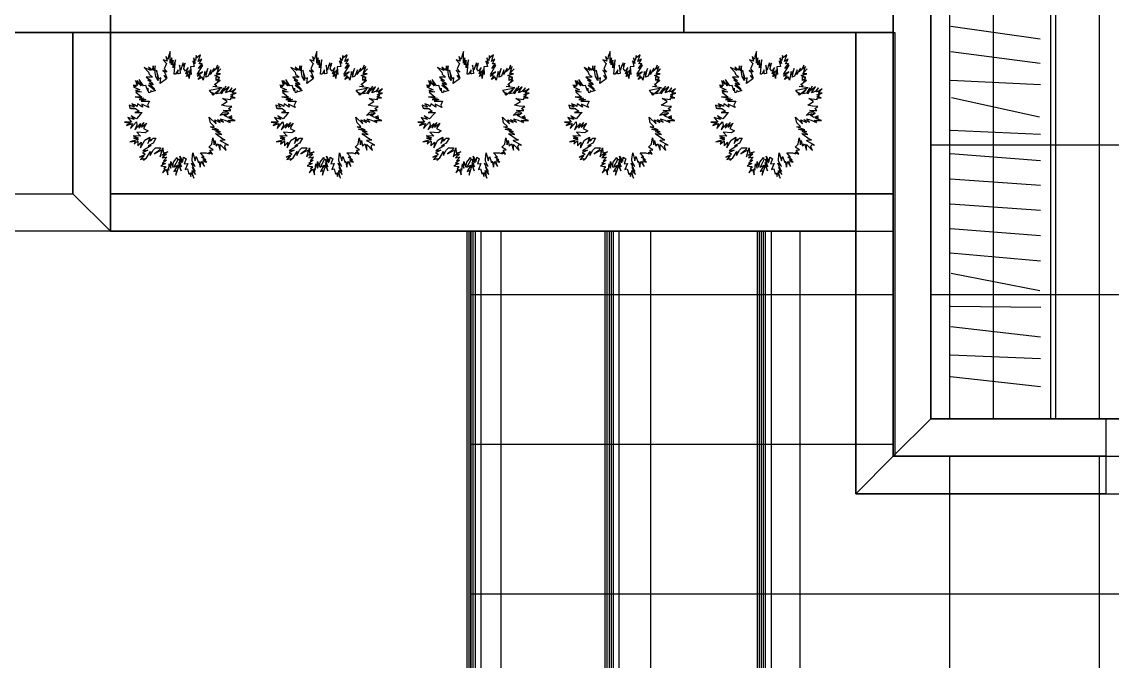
# Model space of a CAD drawing. Header units: metres. Extents: x 2 to 41.8, y 0.2 to 29.5.
# Drawn here: x 7.758 to 11.733, y 9.941 to 12.272 of the extents above; entities that cross this region are included whole.
import ezdxf

# ---------------------------------------------------------------- set-up
doc = ezdxf.new("R2010")
doc.units = ezdxf.units.M

msp = doc.modelspace()

# ---------------------------------------------------------------- linework, layer by layer
for p, q in [((11.0715, 14.188), (11.0715, 10.8244)), ((11.0715, 14.188), (11.0715, 10.8244)), ((11.0715, 14.188), (11.0715, 10.8244)), ((11.1404, 14.188), (11.1404, 10.8244)), ((11.2988, 14.188), (11.2988, 10.8244)), ((11.5079, 14.188), (11.5079, 10.8244)), ((11.526, 14.188), (11.526, 10.8244)), ((11.6858, 14.188), (11.6858, 10.8244)), ((11.1448, 12.2564), (11.4709, 12.2105)), ((7.4442, 12.2335), (10.9413, 12.2335)), ((7.4442, 12.2335), (7.9442, 12.2335)), ((7.9442, 12.2335), (7.9442, 11.6455)), ((8.0806, 12.2335), (10.9351, 12.2335)), ((8.0806, 12.2335), (8.0806, 11.6455)), ((8.0806, 12.2335), (10.1715, 12.2335)), ((8.0806, 12.2335), (8.0806, 11.5091)), ((10.1715, 12.2335), (10.9351, 12.2335)), ((10.7988, 12.2335), (10.7988, 10.5517)), ((10.9351, 12.2335), (10.9351, 11.6455)), ((10.9351, 12.2335), (10.9351, 10.688)), ((10.9351, 12.2335), (10.9351, 10.688)), ((10.9413, 12.2335), (10.9413, 10.688)), ((11.1446, 12.1638), (11.4711, 12.1214)), ((11.1434, 12.0596), (11.4723, 12.0438)), ((11.147, 11.9958), (11.4687, 11.9257)), ((11.1434, 11.8774), (11.4723, 11.8623)), ((11.0715, 11.8231), (13.7988, 11.8231)), ((11.1437, 11.7916), (11.472, 11.7663)), ((11.1437, 11.7), (11.4721, 11.6761)), ((7.3079, 11.6455), (7.9442, 11.6455)), ((8.0806, 11.6455), (10.9351, 11.6455)), ((8.0806, 11.6455), (10.7988, 11.6455)), ((8.0806, 11.6455), (10.7988, 11.6455)), ((11.1436, 11.6085), (11.4721, 11.5857)), ((8.0806, 11.5091), (10.7988, 11.5091)), ((9.3803, 11.5091), (9.3803, 6.3923)), ((9.3877, 11.5091), (9.3877, 6.3923)), ((9.3952, 11.5091), (10.9351, 11.5091)), ((9.3952, 11.5091), (9.3952, 6.3923)), ((9.3952, 11.5091), (9.3952, 6.3923)), ((9.3952, 11.5091), (9.3952, 6.3923)), ((9.4027, 11.5091), (9.4027, 6.3923)), ((9.4101, 11.5091), (9.4101, 6.3923)), ((9.4316, 11.5091), (9.935, 11.5091)), ((9.4316, 11.5091), (9.4316, 6.3923)), ((9.4316, 11.5091), (9.4316, 6.3923)), ((9.4316, 11.5091), (9.4316, 6.3923)), ((9.4316, 11.5091), (9.935, 11.5091)), ((9.504, 11.5091), (9.504, 6.3923)), ((9.8837, 11.5091), (9.8837, 6.3923)), ((9.8911, 11.5091), (9.8911, 6.3923)), ((9.8986, 11.5091), (9.8986, 6.3923)), ((9.8986, 11.5091), (9.8986, 6.3923)), ((9.9061, 11.5091), (9.9061, 6.3923)), ((9.9135, 11.5091), (9.9135, 6.3923)), ((9.935, 11.5091), (9.935, 6.3923)), ((9.935, 11.5091), (9.935, 6.3923)), ((9.935, 11.5091), (9.935, 6.3923)), ((10.0495, 11.5091), (10.0495, 6.3923)), ((10.4384, 11.5091), (10.4384, 6.3923)), ((10.4458, 11.5091), (10.4458, 6.3923)), ((10.4533, 11.5091), (10.4533, 6.3923)), ((10.4533, 11.5091), (10.4533, 6.3923)), ((10.4608, 11.5091), (10.4608, 6.3923)), ((10.4682, 11.5091), (10.4682, 6.3923)), ((10.4897, 11.5091), (10.4897, 6.256)), ((10.4897, 11.5091), (10.9351, 11.5091)), ((10.4897, 11.5091), (10.4897, 6.3923)), ((10.4897, 11.5091), (10.4897, 6.3923)), ((10.4897, 11.5091), (10.7988, 11.5091)), ((10.5949, 11.5091), (10.5949, 6.3923)), ((10.9351, 11.5091), (10.9351, 10.688)), ((10.9351, 11.5091), (10.9351, 10.688)), ((11.1437, 11.5189), (11.472, 11.4935)), ((11.1439, 11.4301), (11.4718, 11.4005)), ((11.1463, 11.3563), (11.4694, 11.2925)), ((9.3952, 11.2777), (10.9351, 11.2777)), ((11.0715, 11.2777), (13.7988, 11.2777)), ((11.1432, 11.2355), (11.4725, 11.2315)), ((11.1443, 11.1612), (11.4714, 11.1239)), ((11.1434, 11.0583), (11.4724, 11.045)), ((11.1442, 10.9788), (11.4715, 10.9427)), ((11.0715, 10.8244), (13.7988, 10.8244)), ((11.0715, 10.8244), (11.8839, 10.8244)), ((9.3952, 10.7322), (10.9351, 10.7322)), ((10.9351, 10.688), (15.9533, 10.688)), ((10.9351, 10.688), (11.8533, 10.688)), ((10.9351, 10.688), (11.7105, 10.688)), ((10.9351, 10.688), (11.7105, 10.688)), ((10.9413, 10.688), (15.9533, 10.688)), ((11.1404, 10.688), (11.1404, 6.3923)), ((11.6858, 10.688), (11.6858, 6.3923)), ((10.7988, 10.5517), (11.8839, 10.5517)), ((9.3952, 10.1868), (15.9533, 10.1868))]:
    msp.add_line(p, q)
for points in [[(10.9351, 10.688), (10.9351, 14.3244), (11.0715, 14.3244), (11.0715, 10.8244), (10.9351, 10.688)], [(7.5806, 12.3698), (8.0806, 12.3698), (8.0806, 12.2335), (7.4442, 12.2335), (7.5806, 12.3698)], [(7.9442, 12.2335), (8.0806, 12.2335), (8.0806, 11.5091), (7.9442, 11.6455), (7.9442, 12.2335)], [(10.7988, 12.2335), (10.9351, 12.2335), (10.9351, 10.688), (10.7988, 10.5517), (10.7988, 12.2335)], [(8.5387, 12.0114), (8.523, 12.0119), (8.5382, 12.0276), (8.5231, 12.0179), (8.5163, 12.0166), (8.5249, 12.0309), (8.5123, 12.018), (8.5026, 12.0139), (8.4998, 12.0133), (8.5133, 12.0348), (8.4945, 12.0201), (8.5015, 12.0371), (8.4854, 12.0095), (8.4934, 12.0314), (8.4808, 12.0124), (8.4664, 12.01), (8.4812, 12.0267), (8.4554, 12.0047), (8.4504, 12.0119), (8.4577, 12.0112), (8.4482, 12.015), (8.4424, 12.0232), (8.4868, 12.0313), (8.4545, 12.0363), (8.4688, 12.0385), (8.4607, 12.0433), (8.4804, 12.0597), (8.4714, 12.0528), (8.4775, 12.0649), (8.4661, 12.0586), (8.4663, 12.0712), (8.4792, 12.0697), (8.461, 12.0759), (8.4821, 12.0826), (8.4668, 12.0823), (8.4835, 12.1011), (8.4695, 12.0862), (8.477, 12.1093), (8.4691, 12.0989), (8.4711, 12.1136), (8.4641, 12.0977), (8.454, 12.0892), (8.459, 12.1027), (8.4448, 12.08), (8.4467, 12.0966), (8.4377, 12.0735), (8.4284, 12.0707), (8.436, 12.1021), (8.4263, 12.0792), (8.4251, 12.0912), (8.4187, 12.0597), (8.4153, 12.0702), (8.4012, 12.062), (8.4107, 12.0758), (8.397, 12.0734), (8.4163, 12.0901), (8.3971, 12.0802), (8.4174, 12.1136), (8.4024, 12.1015), (8.4149, 12.1198), (8.4047, 12.1184), (8.4141, 12.1365), (8.401, 12.1269), (8.409, 12.1515), (8.3953, 12.1403), (8.394, 12.1499), (8.3911, 12.1313), (8.3841, 12.1412), (8.3894, 12.1206), (8.3811, 12.1293), (8.3865, 12.1088), (8.3729, 12.1078), (8.3752, 12.0797), (8.3702, 12.0969), (8.3677, 12.0658), (8.3656, 12.0799), (8.3621, 12.0773), (8.3582, 12.0726), (8.3668, 12.0931), (8.3559, 12.0828), (8.3642, 12.1055), (8.3544, 12.0928), (8.3481, 12.1011), (8.3534, 12.1215), (8.3448, 12.1102), (8.3466, 12.1226), (8.3414, 12.1102), (8.3373, 12.0953), (8.3327, 12.1137), (8.3355, 12.0842), (8.3296, 12.083), (8.3262, 12.0826), (8.3272, 12.0972), (8.318, 12.0817), (8.3127, 12.0811), (8.3177, 12.1332), (8.309, 12.1047), (8.309, 12.1323), (8.3035, 12.1153), (8.3041, 12.1414), (8.299, 12.1219), (8.299, 12.1228), (8.299, 12.1639), (8.2927, 12.1455), (8.2909, 12.1364), (8.2826, 12.1457), (8.2876, 12.1286), (8.2729, 12.134), (8.2851, 12.1203), (8.2768, 12.1002), (8.2867, 12.0891), (8.2724, 12.0952), (8.2776, 12.0893), (8.2864, 12.067), (8.2755, 12.0765), (8.2851, 12.0638), (8.2622, 12.0477), (8.2643, 12.0685), (8.2576, 12.0639), (8.2483, 12.0957), (8.2545, 12.0582), (8.2459, 12.0733), (8.2436, 12.0872), (8.2436, 12.1117), (8.2398, 12.0937), (8.2368, 12.1117), (8.2333, 12.0958), (8.2197, 12.1071), (8.2269, 12.0952), (8.2043, 12.1058), (8.2197, 12.0884), (8.2217, 12.0814), (8.2342, 12.0709), (8.2112, 12.0699), (8.2298, 12.0583), (8.2166, 12.0609), (8.2325, 12.0499), (8.2372, 12.0428), (8.2215, 12.0485), (8.2416, 12.0272), (8.2197, 12.0416), (8.2453, 12.0221), (8.2304, 12.0166), (8.2278, 12.0213), (8.2263, 12.0151), (8.2214, 12.0133), (8.2175, 12.0298), (8.2166, 12.0201), (8.2095, 12.0405), (8.2009, 12.0393), (8.1855, 12.062), (8.1929, 12.0393), (8.1778, 12.0582), (8.1827, 12.0448), (8.1717, 12.0582), (8.1777, 12.0403), (8.1638, 12.0406), (8.1752, 12.0359), (8.1653, 12.0347), (8.188, 12.0236), (8.1723, 12.0216), (8.1945, 12.0165), (8.174, 12.0151), (8.1954, 11.9975), (8.1715, 11.9988), (8.2027, 11.9939), (8.1855, 11.9884), (8.2098, 11.9884), (8.1928, 11.983), (8.2233, 11.983), (8.2162, 11.9677), (8.2205, 11.9595), (8.1957, 11.9724), (8.1983, 11.9612), (8.1797, 11.9736), (8.1783, 11.9628), (8.1686, 11.9693), (8.1584, 11.9736), (8.1687, 11.9612), (8.149, 11.9678), (8.1519, 11.9579), (8.1641, 11.9579), (8.1561, 11.9555), (8.1723, 11.9555), (8.1853, 11.9466), (8.1701, 11.941), (8.1971, 11.941), (8.1907, 11.9357), (8.1757, 11.9182), (8.1562, 11.9288), (8.1675, 11.9157), (8.1447, 11.9227), (8.1575, 11.9062), (8.1326, 11.9062), (8.154, 11.9022), (8.1392, 11.8938), (8.1607, 11.9018), (8.154, 11.8834), (8.1753, 11.9074), (8.1772, 11.8952), (8.1695, 11.8783), (8.1906, 11.902), (8.184, 11.8839), (8.2026, 11.9048), (8.1939, 11.8886), (8.2129, 11.9027), (8.2013, 11.8828), (8.2182, 11.8748), (8.2076, 11.8676), (8.177, 11.8698), (8.1908, 11.8553), (8.1636, 11.8561), (8.1822, 11.8487), (8.1646, 11.8483), (8.1803, 11.846), (8.1805, 11.8419), (8.1771, 11.8413), (8.151, 11.8344), (8.1704, 11.8365), (8.1668, 11.8255), (8.1807, 11.8383), (8.1808, 11.8363), (8.1806, 11.8204), (8.1932, 11.8336), (8.191, 11.8121), (8.2058, 11.8405), (8.2239, 11.8519), (8.2171, 11.8287), (8.2273, 11.8453), (8.2268, 11.837), (8.2363, 11.8474), (8.2465, 11.8484), (8.2362, 11.8301), (8.2188, 11.8197), (8.2298, 11.8209), (8.1986, 11.8019), (8.2168, 11.8037), (8.1977, 11.7943), (8.2062, 11.7904), (8.2056, 11.7875), (8.2052, 11.7876), (8.1869, 11.7788), (8.2036, 11.7831), (8.1899, 11.7706), (8.2032, 11.7744), (8.2019, 11.7675), (8.2124, 11.7761), (8.2267, 11.7992), (8.2261, 11.7845), (8.2362, 11.8044), (8.2448, 11.8129), (8.2629, 11.8129), (8.2592, 11.804), (8.2411, 11.7913), (8.2589, 11.801), (8.267, 11.8039), (8.2626, 11.7797), (8.2718, 11.8133), (8.2727, 11.794), (8.2898, 11.7985), (8.2682, 11.7863), (8.2848, 11.7897), (8.2698, 11.7768), (8.2836, 11.779), (8.2862, 11.779), (8.286, 11.7781), (8.2741, 11.7659), (8.2852, 11.7677), (8.2697, 11.7552), (8.2817, 11.7552), (8.2642, 11.7465), (8.2784, 11.7449), (8.2815, 11.7449), (8.2814, 11.7399), (8.276, 11.739), (8.2789, 11.7367), (8.271, 11.7212), (8.2825, 11.7322), (8.2839, 11.7344), (8.2902, 11.7142), (8.2902, 11.7318), (8.2908, 11.7373), (8.2932, 11.7311), (8.2953, 11.7546), (8.301, 11.7384), (8.301, 11.7627), (8.3078, 11.7427), (8.3111, 11.7607), (8.3242, 11.7779), (8.326, 11.7686), (8.3117, 11.7424), (8.3262, 11.7493), (8.3123, 11.7259), (8.3208, 11.73), (8.3196, 11.7136), (8.3289, 11.7421), (8.3293, 11.7503), (8.3386, 11.7289), (8.3306, 11.7594), (8.3395, 11.744), (8.331, 11.7713), (8.3421, 11.7575), (8.334, 11.7827), (8.3453, 11.7632), (8.3473, 11.7781), (8.3567, 11.7728), (8.3502, 11.7548), (8.3627, 11.7556), (8.3534, 11.7332), (8.3617, 11.7364), (8.3672, 11.7165), (8.3707, 11.7218), (8.3739, 11.708), (8.3748, 11.7222), (8.3849, 11.7018), (8.3802, 11.7214), (8.3788, 11.7303), (8.3915, 11.716), (8.3802, 11.7414), (8.3898, 11.7267), (8.3762, 11.7562), (8.3898, 11.7444), (8.3791, 11.7638), (8.3789, 11.7711), (8.3817, 11.7943), (8.3897, 11.7652), (8.3936, 11.7816), (8.4019, 11.7595), (8.4034, 11.7637), (8.408, 11.7427), (8.4118, 11.7629), (8.4232, 11.7447), (8.4178, 11.759), (8.4196, 11.7628), (8.4322, 11.7602), (8.4182, 11.7684), (8.4284, 11.7687), (8.4131, 11.7782), (8.4229, 11.7783), (8.4088, 11.7942), (8.43, 11.795), (8.4416, 11.7909), (8.4408, 11.7971), (8.4529, 11.7897), (8.4437, 11.8039), (8.455, 11.805), (8.4393, 11.8153), (8.4501, 11.8259), (8.4539, 11.849), (8.4586, 11.8235), (8.4618, 11.8394), (8.466, 11.8183), (8.4738, 11.8272), (8.4815, 11.8045), (8.4815, 11.8252), (8.5023, 11.8031), (8.4974, 11.8169), (8.5007, 11.8254), (8.5108, 11.8226), (8.4833, 11.8374), (8.4816, 11.8403), (8.4994, 11.8417), (8.4912, 11.8448), (8.4672, 11.8608), (8.4642, 11.8647), (8.4644, 11.8646), (8.4865, 11.8614), (8.4654, 11.8722), (8.4821, 11.8715), (8.4513, 11.8811), (8.4748, 11.8789), (8.4458, 11.8894), (8.4592, 11.8903), (8.4457, 11.9044), (8.4413, 11.924), (8.4669, 11.9002), (8.4609, 11.9148), (8.4805, 11.9045), (8.4708, 11.9154), (8.4926, 11.9058), (8.4814, 11.9184), (8.4984, 11.9139), (8.5176, 11.9052), (8.5089, 11.9129), (8.5356, 11.9129), (8.5179, 11.9179), (8.5124, 11.9223), (8.5249, 11.9225), (8.516, 11.9245), (8.5229, 11.9292), (8.5095, 11.9237), (8.4978, 11.9289), (8.5122, 11.9402), (8.4952, 11.9299), (8.5007, 11.9361), (8.48, 11.9307), (8.4924, 11.9424), (8.5076, 11.9442), (8.493, 11.9493), (8.5192, 11.9493), (8.5108, 11.9557), (8.5229, 11.9628), (8.5027, 11.9651), (8.4858, 11.968), (8.507, 11.9814), (8.4895, 11.9922), (8.5197, 11.9885), (8.5195, 11.9951), (8.535, 11.9951), (8.5194, 11.9997), (8.5283, 12.0033), (8.5193, 12.0064), (8.5387, 12.0114)], [(9.0731, 12.0114), (9.0575, 12.0119), (9.0727, 12.0276), (9.0575, 12.0179), (9.0507, 12.0166), (9.0594, 12.0309), (9.0467, 12.018), (9.037, 12.0139), (9.0342, 12.0133), (9.0477, 12.0348), (9.029, 12.0201), (9.0359, 12.0371), (9.0198, 12.0095), (9.0279, 12.0314), (9.0152, 12.0124), (9.0008, 12.01), (9.0156, 12.0267), (8.9898, 12.0047), (8.9848, 12.0119), (8.9922, 12.0112), (8.9826, 12.015), (8.9769, 12.0232), (9.0213, 12.0313), (8.9889, 12.0363), (9.0032, 12.0385), (8.9951, 12.0433), (9.0148, 12.0597), (9.0058, 12.0528), (9.0119, 12.0649), (9.0005, 12.0586), (9.0007, 12.0712), (9.0136, 12.0697), (8.9954, 12.0759), (9.0165, 12.0826), (9.0013, 12.0823), (9.0179, 12.1011), (9.0039, 12.0862), (9.0115, 12.1093), (9.0035, 12.0989), (9.0055, 12.1136), (8.9985, 12.0977), (8.9884, 12.0892), (8.9934, 12.1027), (8.9792, 12.08), (8.9811, 12.0966), (8.9722, 12.0735), (8.9628, 12.0707), (8.9705, 12.1021), (8.9607, 12.0792), (8.9595, 12.0912), (8.9531, 12.0597), (8.9497, 12.0702), (8.9356, 12.062), (8.9451, 12.0758), (8.9314, 12.0734), (8.9507, 12.0901), (8.9316, 12.0802), (8.9519, 12.1136), (8.9368, 12.1015), (8.9493, 12.1198), (8.9391, 12.1184), (8.9485, 12.1365), (8.9355, 12.1269), (8.9435, 12.1515), (8.9297, 12.1403), (8.9284, 12.1499), (8.9255, 12.1313), (8.9185, 12.1412), (8.9238, 12.1206), (8.9155, 12.1293), (8.9209, 12.1088), (8.9073, 12.1078), (8.9096, 12.0797), (8.9046, 12.0969), (8.9021, 12.0658), (8.9001, 12.0799), (8.8965, 12.0773), (8.8926, 12.0726), (8.9012, 12.0931), (8.8903, 12.0828), (8.8986, 12.1055), (8.8888, 12.0928), (8.8825, 12.1011), (8.8878, 12.1215), (8.8792, 12.1102), (8.881, 12.1226), (8.8758, 12.1102), (8.8717, 12.0953), (8.8671, 12.1137), (8.8699, 12.0842), (8.8641, 12.083), (8.8607, 12.0826), (8.8616, 12.0972), (8.8524, 12.0817), (8.8472, 12.0811), (8.8521, 12.1332), (8.8434, 12.1047), (8.8434, 12.1323), (8.8379, 12.1153), (8.8385, 12.1414), (8.8335, 12.1219), (8.8335, 12.1228), (8.8335, 12.1639), (8.8271, 12.1455), (8.8253, 12.1364), (8.817, 12.1457), (8.822, 12.1286), (8.8073, 12.134), (8.8195, 12.1203), (8.8112, 12.1002), (8.8211, 12.0891), (8.8068, 12.0952), (8.8121, 12.0893), (8.8208, 12.067), (8.8099, 12.0765), (8.8195, 12.0638), (8.7966, 12.0477), (8.7988, 12.0685), (8.792, 12.0639), (8.7827, 12.0957), (8.7889, 12.0582), (8.7803, 12.0733), (8.778, 12.0872), (8.778, 12.1117), (8.7742, 12.0937), (8.7712, 12.1117), (8.7677, 12.0958), (8.7542, 12.1071), (8.7614, 12.0952), (8.7387, 12.1058), (8.7541, 12.0884), (8.7561, 12.0814), (8.7686, 12.0709), (8.7456, 12.0699), (8.7643, 12.0583), (8.751, 12.0609), (8.7669, 12.0499), (8.7717, 12.0428), (8.7559, 12.0485), (8.776, 12.0272), (8.7542, 12.0416), (8.7797, 12.0221), (8.7648, 12.0166), (8.7622, 12.0213), (8.7607, 12.0151), (8.7558, 12.0133), (8.752, 12.0298), (8.751, 12.0201), (8.7439, 12.0405), (8.7353, 12.0393), (8.7199, 12.062), (8.7273, 12.0393), (8.7122, 12.0582), (8.7171, 12.0448), (8.7061, 12.0582), (8.7121, 12.0403), (8.6982, 12.0406), (8.7096, 12.0359), (8.6997, 12.0347), (8.7225, 12.0236), (8.7067, 12.0216), (8.7289, 12.0165), (8.7084, 12.0151), (8.7298, 11.9975), (8.7059, 11.9988), (8.7371, 11.9939), (8.7199, 11.9884), (8.7442, 11.9884), (8.7272, 11.983), (8.7577, 11.983), (8.7506, 11.9677), (8.7549, 11.9595), (8.7301, 11.9724), (8.7327, 11.9612), (8.7141, 11.9736), (8.7127, 11.9628), (8.7031, 11.9693), (8.6928, 11.9736), (8.7031, 11.9612), (8.6834, 11.9678), (8.6864, 11.9579), (8.6986, 11.9579), (8.6905, 11.9555), (8.7067, 11.9555), (8.7197, 11.9466), (8.7046, 11.941), (8.7316, 11.941), (8.7251, 11.9357), (8.7102, 11.9182), (8.6906, 11.9288), (8.7019, 11.9157), (8.6791, 11.9227), (8.6919, 11.9062), (8.667, 11.9062), (8.6884, 11.9022), (8.6737, 11.8938), (8.6951, 11.9018), (8.6884, 11.8834), (8.7097, 11.9074), (8.7116, 11.8952), (8.7039, 11.8783), (8.725, 11.902), (8.7184, 11.8839), (8.737, 11.9048), (8.7283, 11.8886), (8.7473, 11.9027), (8.7357, 11.8828), (8.7527, 11.8748), (8.742, 11.8676), (8.7114, 11.8698), (8.7253, 11.8553), (8.698, 11.8561), (8.7166, 11.8487), (8.6991, 11.8483), (8.7147, 11.846), (8.7149, 11.8419), (8.7115, 11.8413), (8.6854, 11.8344), (8.7049, 11.8365), (8.7012, 11.8255), (8.7151, 11.8383), (8.7152, 11.8363), (8.7151, 11.8204), (8.7276, 11.8336), (8.7254, 11.8121), (8.7402, 11.8405), (8.7583, 11.8519), (8.7516, 11.8287), (8.7617, 11.8453), (8.7612, 11.837), (8.7707, 11.8474), (8.7809, 11.8484), (8.7706, 11.8301), (8.7532, 11.8197), (8.7642, 11.8209), (8.733, 11.8019), (8.7512, 11.8037), (8.7321, 11.7943), (8.7406, 11.7904), (8.74, 11.7875), (8.7396, 11.7876), (8.7213, 11.7788), (8.738, 11.7831), (8.7243, 11.7706), (8.7376, 11.7744), (8.7363, 11.7675), (8.7468, 11.7761), (8.7611, 11.7992), (8.7605, 11.7845), (8.7706, 11.8044), (8.7792, 11.8129), (8.7973, 11.8129), (8.7936, 11.804), (8.7755, 11.7913), (8.7933, 11.801), (8.8014, 11.8039), (8.797, 11.7797), (8.8063, 11.8133), (8.8071, 11.794), (8.8242, 11.7985), (8.8026, 11.7863), (8.8192, 11.7897), (8.8042, 11.7768), (8.818, 11.779), (8.8206, 11.779), (8.8204, 11.7781), (8.8085, 11.7659), (8.8196, 11.7677), (8.8041, 11.7552), (8.8161, 11.7552), (8.7986, 11.7465), (8.8128, 11.7449), (8.8159, 11.7449), (8.8158, 11.7399), (8.8105, 11.739), (8.8133, 11.7367), (8.8054, 11.7212), (8.8169, 11.7322), (8.8183, 11.7344), (8.8246, 11.7142), (8.8246, 11.7318), (8.8253, 11.7373), (8.8276, 11.7311), (8.8297, 11.7546), (8.8354, 11.7384), (8.8354, 11.7627), (8.8422, 11.7427), (8.8455, 11.7607), (8.8587, 11.7779), (8.8604, 11.7686), (8.8461, 11.7424), (8.8606, 11.7493), (8.8467, 11.7259), (8.8552, 11.73), (8.854, 11.7136), (8.8633, 11.7421), (8.8637, 11.7503), (8.873, 11.7289), (8.865, 11.7594), (8.8739, 11.744), (8.8654, 11.7713), (8.8765, 11.7575), (8.8684, 11.7827), (8.8797, 11.7632), (8.8817, 11.7781), (8.8911, 11.7728), (8.8846, 11.7548), (8.8971, 11.7556), (8.8878, 11.7332), (8.8961, 11.7364), (8.9016, 11.7165), (8.9051, 11.7218), (8.9083, 11.708), (8.9092, 11.7222), (8.9193, 11.7018), (8.9146, 11.7214), (8.9132, 11.7303), (8.9259, 11.716), (8.9146, 11.7414), (8.9242, 11.7267), (8.9106, 11.7562), (8.9242, 11.7444), (8.9135, 11.7638), (8.9133, 11.7711), (8.9161, 11.7943), (8.9241, 11.7652), (8.928, 11.7816), (8.9363, 11.7595), (8.9379, 11.7637), (8.9424, 11.7427), (8.9462, 11.7629), (8.9576, 11.7447), (8.9522, 11.759), (8.954, 11.7628), (8.9666, 11.7602), (8.9526, 11.7684), (8.9628, 11.7687), (8.9475, 11.7782), (8.9573, 11.7783), (8.9432, 11.7942), (8.9644, 11.795), (8.976, 11.7909), (8.9752, 11.7971), (8.9873, 11.7897), (8.9781, 11.8039), (8.9894, 11.805), (8.9737, 11.8153), (8.9845, 11.8259), (8.9883, 11.849), (8.993, 11.8235), (8.9962, 11.8394), (9.0004, 11.8183), (9.0082, 11.8272), (9.0159, 11.8045), (9.0159, 11.8252), (9.0367, 11.8031), (9.0318, 11.8169), (9.0351, 11.8254), (9.0452, 11.8226), (9.0177, 11.8374), (9.016, 11.8403), (9.0338, 11.8417), (9.0257, 11.8448), (9.0016, 11.8608), (8.9986, 11.8647), (8.9988, 11.8646), (9.0209, 11.8614), (8.9999, 11.8722), (9.0165, 11.8715), (8.9857, 11.8811), (9.0093, 11.8789), (8.9802, 11.8894), (8.9936, 11.8903), (8.9801, 11.9044), (8.9757, 11.924), (9.0013, 11.9002), (8.9953, 11.9148), (9.0149, 11.9045), (9.0053, 11.9154), (9.027, 11.9058), (9.0158, 11.9184), (9.0329, 11.9139), (9.052, 11.9052), (9.0433, 11.9129), (9.0701, 11.9129), (9.0524, 11.9179), (9.0468, 11.9223), (9.0593, 11.9225), (9.0504, 11.9245), (9.0574, 11.9292), (9.0439, 11.9237), (9.0322, 11.9289), (9.0466, 11.9402), (9.0296, 11.9299), (9.0351, 11.9361), (9.0145, 11.9307), (9.0268, 11.9424), (9.042, 11.9442), (9.0274, 11.9493), (9.0536, 11.9493), (9.0452, 11.9557), (9.0573, 11.9628), (9.0371, 11.9651), (9.0202, 11.968), (9.0414, 11.9814), (9.0239, 11.9922), (9.0541, 11.9885), (9.0539, 11.9951), (9.0694, 11.9951), (9.0538, 11.9997), (9.0627, 12.0033), (9.0537, 12.0064), (9.0731, 12.0114)], [(9.6075, 12.0114), (9.5919, 12.0119), (9.6071, 12.0276), (9.5919, 12.0179), (9.5852, 12.0166), (9.5938, 12.0309), (9.5811, 12.018), (9.5714, 12.0139), (9.5686, 12.0133), (9.5821, 12.0348), (9.5634, 12.0201), (9.5703, 12.0371), (9.5542, 12.0095), (9.5623, 12.0314), (9.5496, 12.0124), (9.5352, 12.01), (9.55, 12.0267), (9.5242, 12.0047), (9.5192, 12.0119), (9.5266, 12.0112), (9.517, 12.015), (9.5113, 12.0232), (9.5557, 12.0313), (9.5233, 12.0363), (9.5376, 12.0385), (9.5295, 12.0433), (9.5493, 12.0597), (9.5402, 12.0528), (9.5463, 12.0649), (9.5349, 12.0586), (9.5351, 12.0712), (9.548, 12.0697), (9.5298, 12.0759), (9.5509, 12.0826), (9.5357, 12.0823), (9.5523, 12.1011), (9.5383, 12.0862), (9.5459, 12.1093), (9.5379, 12.0989), (9.5399, 12.1136), (9.5329, 12.0977), (9.5228, 12.0892), (9.5279, 12.1027), (9.5137, 12.08), (9.5155, 12.0966), (9.5066, 12.0735), (9.4973, 12.0707), (9.5049, 12.1021), (9.4951, 12.0792), (9.4939, 12.0912), (9.4875, 12.0597), (9.4841, 12.0702), (9.47, 12.062), (9.4795, 12.0758), (9.4658, 12.0734), (9.4851, 12.0901), (9.466, 12.0802), (9.4863, 12.1136), (9.4712, 12.1015), (9.4837, 12.1198), (9.4735, 12.1184), (9.4829, 12.1365), (9.4699, 12.1269), (9.4779, 12.1515), (9.4642, 12.1403), (9.4628, 12.1499), (9.4599, 12.1313), (9.4529, 12.1412), (9.4582, 12.1206), (9.4499, 12.1293), (9.4553, 12.1088), (9.4417, 12.1078), (9.444, 12.0797), (9.439, 12.0969), (9.4365, 12.0658), (9.4345, 12.0799), (9.4309, 12.0773), (9.427, 12.0726), (9.4356, 12.0931), (9.4247, 12.0828), (9.433, 12.1055), (9.4232, 12.0928), (9.417, 12.1011), (9.4222, 12.1215), (9.4136, 12.1102), (9.4154, 12.1226), (9.4102, 12.1102), (9.4061, 12.0953), (9.4015, 12.1137), (9.4043, 12.0842), (9.3985, 12.083), (9.3951, 12.0826), (9.396, 12.0972), (9.3868, 12.0817), (9.3816, 12.0811), (9.3865, 12.1332), (9.3779, 12.1047), (9.3779, 12.1323), (9.3723, 12.1153), (9.3729, 12.1414), (9.3679, 12.1219), (9.3679, 12.1228), (9.3679, 12.1639), (9.3615, 12.1455), (9.3597, 12.1364), (9.3514, 12.1457), (9.3564, 12.1286), (9.3418, 12.134), (9.3539, 12.1203), (9.3456, 12.1002), (9.3555, 12.0891), (9.3412, 12.0952), (9.3465, 12.0893), (9.3552, 12.067), (9.3443, 12.0765), (9.3539, 12.0638), (9.331, 12.0477), (9.3332, 12.0685), (9.3264, 12.0639), (9.3171, 12.0957), (9.3233, 12.0582), (9.3147, 12.0733), (9.3125, 12.0872), (9.3125, 12.1117), (9.3087, 12.0937), (9.3056, 12.1117), (9.3021, 12.0958), (9.2886, 12.1071), (9.2958, 12.0952), (9.2731, 12.1058), (9.2885, 12.0884), (9.2905, 12.0814), (9.303, 12.0709), (9.28, 12.0699), (9.2987, 12.0583), (9.2855, 12.0609), (9.3013, 12.0499), (9.3061, 12.0428), (9.2903, 12.0485), (9.3104, 12.0272), (9.2886, 12.0416), (9.3141, 12.0221), (9.2993, 12.0166), (9.2966, 12.0213), (9.2951, 12.0151), (9.2903, 12.0133), (9.2864, 12.0298), (9.2855, 12.0201), (9.2783, 12.0405), (9.2698, 12.0393), (9.2543, 12.062), (9.2617, 12.0393), (9.2466, 12.0582), (9.2515, 12.0448), (9.2405, 12.0582), (9.2465, 12.0403), (9.2326, 12.0406), (9.244, 12.0359), (9.2341, 12.0347), (9.2569, 12.0236), (9.2412, 12.0216), (9.2633, 12.0165), (9.2428, 12.0151), (9.2642, 11.9975), (9.2403, 11.9988), (9.2715, 11.9939), (9.2543, 11.9884), (9.2787, 11.9884), (9.2616, 11.983), (9.2921, 11.983), (9.285, 11.9677), (9.2893, 11.9595), (9.2645, 11.9724), (9.2671, 11.9612), (9.2485, 11.9736), (9.2471, 11.9628), (9.2375, 11.9693), (9.2272, 11.9736), (9.2375, 11.9612), (9.2178, 11.9678), (9.2208, 11.9579), (9.233, 11.9579), (9.2249, 11.9555), (9.2411, 11.9555), (9.2541, 11.9466), (9.239, 11.941), (9.266, 11.941), (9.2595, 11.9357), (9.2446, 11.9182), (9.225, 11.9288), (9.2363, 11.9157), (9.2136, 11.9227), (9.2263, 11.9062), (9.2014, 11.9062), (9.2228, 11.9022), (9.2081, 11.8938), (9.2295, 11.9018), (9.2228, 11.8834), (9.2441, 11.9074), (9.246, 11.8952), (9.2383, 11.8783), (9.2594, 11.902), (9.2528, 11.8839), (9.2714, 11.9048), (9.2627, 11.8886), (9.2817, 11.9027), (9.2702, 11.8828), (9.2871, 11.8748), (9.2764, 11.8676), (9.2458, 11.8698), (9.2597, 11.8553), (9.2324, 11.8561), (9.251, 11.8487), (9.2335, 11.8483), (9.2491, 11.846), (9.2493, 11.8419), (9.2459, 11.8413), (9.2198, 11.8344), (9.2393, 11.8365), (9.2356, 11.8255), (9.2495, 11.8383), (9.2496, 11.8363), (9.2495, 11.8204), (9.262, 11.8336), (9.2598, 11.8121), (9.2746, 11.8405), (9.2927, 11.8519), (9.286, 11.8287), (9.2962, 11.8453), (9.2957, 11.837), (9.3051, 11.8474), (9.3153, 11.8484), (9.305, 11.8301), (9.2876, 11.8197), (9.2986, 11.8209), (9.2675, 11.8019), (9.2856, 11.8037), (9.2665, 11.7943), (9.275, 11.7904), (9.2744, 11.7875), (9.274, 11.7876), (9.2557, 11.7788), (9.2725, 11.7831), (9.2588, 11.7706), (9.272, 11.7744), (9.2707, 11.7675), (9.2812, 11.7761), (9.2956, 11.7992), (9.2949, 11.7845), (9.305, 11.8044), (9.3136, 11.8129), (9.3317, 11.8129), (9.328, 11.804), (9.3099, 11.7913), (9.3277, 11.801), (9.3359, 11.8039), (9.3314, 11.7797), (9.3407, 11.8133), (9.3415, 11.794), (9.3586, 11.7985), (9.337, 11.7863), (9.3536, 11.7897), (9.3386, 11.7768), (9.3525, 11.779), (9.355, 11.779), (9.3548, 11.7781), (9.3429, 11.7659), (9.354, 11.7677), (9.3385, 11.7552), (9.3506, 11.7552), (9.333, 11.7465), (9.3472, 11.7449), (9.3503, 11.7449), (9.3502, 11.7399), (9.3449, 11.739), (9.3477, 11.7367), (9.3398, 11.7212), (9.3513, 11.7322), (9.3528, 11.7344), (9.359, 11.7142), (9.359, 11.7318), (9.3597, 11.7373), (9.362, 11.7311), (9.3641, 11.7546), (9.3698, 11.7384), (9.3698, 11.7627), (9.3766, 11.7427), (9.3799, 11.7607), (9.3931, 11.7779), (9.3948, 11.7686), (9.3805, 11.7424), (9.395, 11.7493), (9.3811, 11.7259), (9.3896, 11.73), (9.3884, 11.7136), (9.3977, 11.7421), (9.3981, 11.7503), (9.4074, 11.7289), (9.3994, 11.7594), (9.4083, 11.744), (9.3998, 11.7713), (9.4109, 11.7575), (9.4028, 11.7827), (9.4141, 11.7632), (9.4162, 11.7781), (9.4255, 11.7728), (9.419, 11.7548), (9.4315, 11.7556), (9.4222, 11.7332), (9.4305, 11.7364), (9.436, 11.7165), (9.4395, 11.7218), (9.4427, 11.708), (9.4436, 11.7222), (9.4537, 11.7018), (9.449, 11.7214), (9.4476, 11.7303), (9.4603, 11.716), (9.449, 11.7414), (9.4586, 11.7267), (9.445, 11.7562), (9.4586, 11.7444), (9.4479, 11.7638), (9.4477, 11.7711), (9.4505, 11.7943), (9.4585, 11.7652), (9.4624, 11.7816), (9.4707, 11.7595), (9.4723, 11.7637), (9.4769, 11.7427), (9.4807, 11.7629), (9.492, 11.7447), (9.4867, 11.759), (9.4884, 11.7628), (9.501, 11.7602), (9.487, 11.7684), (9.4972, 11.7687), (9.4819, 11.7782), (9.4917, 11.7783), (9.4777, 11.7942), (9.4989, 11.795), (9.5105, 11.7909), (9.5096, 11.7971), (9.5217, 11.7897), (9.5125, 11.8039), (9.5238, 11.805), (9.5081, 11.8153), (9.5189, 11.8259), (9.5227, 11.849), (9.5274, 11.8235), (9.5306, 11.8394), (9.5348, 11.8183), (9.5426, 11.8272), (9.5503, 11.8045), (9.5503, 11.8252), (9.5711, 11.8031), (9.5662, 11.8169), (9.5695, 11.8254), (9.5796, 11.8226), (9.5521, 11.8374), (9.5504, 11.8403), (9.5682, 11.8417), (9.5601, 11.8448), (9.5361, 11.8608), (9.533, 11.8647), (9.5332, 11.8646), (9.5553, 11.8614), (9.5343, 11.8722), (9.5509, 11.8715), (9.5201, 11.8811), (9.5437, 11.8789), (9.5146, 11.8894), (9.528, 11.8903), (9.5145, 11.9044), (9.5101, 11.924), (9.5358, 11.9002), (9.5297, 11.9148), (9.5493, 11.9045), (9.5397, 11.9154), (9.5614, 11.9058), (9.5502, 11.9184), (9.5673, 11.9139), (9.5864, 11.9052), (9.5778, 11.9129), (9.6045, 11.9129), (9.5868, 11.9179), (9.5812, 11.9223), (9.5938, 11.9225), (9.5848, 11.9245), (9.5918, 11.9292), (9.5783, 11.9237), (9.5666, 11.9289), (9.581, 11.9402), (9.564, 11.9299), (9.5696, 11.9361), (9.5489, 11.9307), (9.5612, 11.9424), (9.5765, 11.9442), (9.5618, 11.9493), (9.588, 11.9493), (9.5797, 11.9557), (9.5917, 11.9628), (9.5716, 11.9651), (9.5546, 11.968), (9.5758, 11.9814), (9.5584, 11.9922), (9.5885, 11.9885), (9.5883, 11.9951), (9.6039, 11.9951), (9.5882, 11.9997), (9.5972, 12.0033), (9.5881, 12.0064), (9.6075, 12.0114)], [(10.1419, 12.0114), (10.1263, 12.0119), (10.1415, 12.0276), (10.1263, 12.0179), (10.1196, 12.0166), (10.1282, 12.0309), (10.1155, 12.018), (10.1059, 12.0139), (10.103, 12.0133), (10.1165, 12.0348), (10.0978, 12.0201), (10.1047, 12.0371), (10.0887, 12.0095), (10.0967, 12.0314), (10.084, 12.0124), (10.0696, 12.01), (10.0844, 12.0267), (10.0586, 12.0047), (10.0536, 12.0119), (10.061, 12.0112), (10.0514, 12.015), (10.0457, 12.0232), (10.0901, 12.0313), (10.0577, 12.0363), (10.072, 12.0385), (10.0639, 12.0433), (10.0837, 12.0597), (10.0747, 12.0528), (10.0807, 12.0649), (10.0693, 12.0586), (10.0695, 12.0712), (10.0824, 12.0697), (10.0643, 12.0759), (10.0854, 12.0826), (10.0701, 12.0823), (10.0867, 12.1011), (10.0728, 12.0862), (10.0803, 12.1093), (10.0723, 12.0989), (10.0744, 12.1136), (10.0673, 12.0977), (10.0572, 12.0892), (10.0623, 12.1027), (10.0481, 12.08), (10.0499, 12.0966), (10.041, 12.0735), (10.0317, 12.0707), (10.0393, 12.1021), (10.0295, 12.0792), (10.0283, 12.0912), (10.022, 12.0597), (10.0185, 12.0702), (10.0044, 12.062), (10.014, 12.0758), (10.0002, 12.0734), (10.0195, 12.0901), (10.0004, 12.0802), (10.0207, 12.1136), (10.0056, 12.1015), (10.0181, 12.1198), (10.0079, 12.1184), (10.0173, 12.1365), (10.0043, 12.1269), (10.0123, 12.1515), (9.9986, 12.1403), (9.9972, 12.1499), (9.9943, 12.1313), (9.9873, 12.1412), (9.9926, 12.1206), (9.9843, 12.1293), (9.9897, 12.1088), (9.9761, 12.1078), (9.9784, 12.0797), (9.9734, 12.0969), (9.9709, 12.0658), (9.9689, 12.0799), (9.9653, 12.0773), (9.9614, 12.0726), (9.97, 12.0931), (9.9591, 12.0828), (9.9674, 12.1055), (9.9576, 12.0928), (9.9514, 12.1011), (9.9567, 12.1215), (9.9481, 12.1102), (9.9498, 12.1226), (9.9446, 12.1102), (9.9405, 12.0953), (9.9359, 12.1137), (9.9387, 12.0842), (9.9329, 12.083), (9.9295, 12.0826), (9.9304, 12.0972), (9.9212, 12.0817), (9.916, 12.0811), (9.9209, 12.1332), (9.9123, 12.1047), (9.9123, 12.1323), (9.9067, 12.1153), (9.9073, 12.1414), (9.9023, 12.1219), (9.9023, 12.1228), (9.9023, 12.1639), (9.8959, 12.1455), (9.8941, 12.1364), (9.8859, 12.1457), (9.8908, 12.1286), (9.8762, 12.134), (9.8883, 12.1203), (9.8801, 12.1002), (9.8899, 12.0891), (9.8757, 12.0952), (9.8809, 12.0893), (9.8896, 12.067), (9.8787, 12.0765), (9.8883, 12.0638), (9.8654, 12.0477), (9.8676, 12.0685), (9.8608, 12.0639), (9.8515, 12.0957), (9.8577, 12.0582), (9.8492, 12.0733), (9.8469, 12.0872), (9.8469, 12.1117), (9.8431, 12.0937), (9.84, 12.1117), (9.8365, 12.0958), (9.823, 12.1071), (9.8302, 12.0952), (9.8075, 12.1058), (9.8229, 12.0884), (9.8249, 12.0814), (9.8375, 12.0709), (9.8145, 12.0699), (9.8331, 12.0583), (9.8199, 12.0609), (9.8358, 12.0499), (9.8405, 12.0428), (9.8247, 12.0485), (9.8448, 12.0272), (9.823, 12.0416), (9.8485, 12.0221), (9.8337, 12.0166), (9.831, 12.0213), (9.8296, 12.0151), (9.8247, 12.0133), (9.8208, 12.0298), (9.8199, 12.0201), (9.8127, 12.0405), (9.8042, 12.0393), (9.7888, 12.062), (9.7961, 12.0393), (9.781, 12.0582), (9.786, 12.0448), (9.7749, 12.0582), (9.7809, 12.0403), (9.767, 12.0406), (9.7784, 12.0359), (9.7686, 12.0347), (9.7913, 12.0236), (9.7756, 12.0216), (9.7977, 12.0165), (9.7772, 12.0151), (9.7987, 11.9975), (9.7748, 11.9988), (9.8059, 11.9939), (9.7888, 11.9884), (9.8131, 11.9884), (9.7961, 11.983), (9.8265, 11.983), (9.8194, 11.9677), (9.8237, 11.9595), (9.7989, 11.9724), (9.8016, 11.9612), (9.7829, 11.9736), (9.7815, 11.9628), (9.7719, 11.9693), (9.7617, 11.9736), (9.7719, 11.9612), (9.7522, 11.9678), (9.7552, 11.9579), (9.7674, 11.9579), (9.7593, 11.9555), (9.7756, 11.9555), (9.7886, 11.9466), (9.7734, 11.941), (9.8004, 11.941), (9.794, 11.9357), (9.779, 11.9182), (9.7594, 11.9288), (9.7707, 11.9157), (9.748, 11.9227), (9.7608, 11.9062), (9.7358, 11.9062), (9.7573, 11.9022), (9.7425, 11.8938), (9.7639, 11.9018), (9.7572, 11.8834), (9.7785, 11.9074), (9.7804, 11.8952), (9.7727, 11.8783), (9.7938, 11.902), (9.7872, 11.8839), (9.8058, 11.9048), (9.7972, 11.8886), (9.8161, 11.9027), (9.8046, 11.8828), (9.8215, 11.8748), (9.8108, 11.8676), (9.7802, 11.8698), (9.7941, 11.8553), (9.7668, 11.8561), (9.7854, 11.8487), (9.7679, 11.8483), (9.7835, 11.846), (9.7837, 11.8419), (9.7804, 11.8413), (9.7542, 11.8344), (9.7737, 11.8365), (9.77, 11.8255), (9.7839, 11.8383), (9.7841, 11.8363), (9.7839, 11.8204), (9.7964, 11.8336), (9.7942, 11.8121), (9.809, 11.8405), (9.8271, 11.8519), (9.8204, 11.8287), (9.8306, 11.8453), (9.8301, 11.837), (9.8396, 11.8474), (9.8497, 11.8484), (9.8394, 11.8301), (9.822, 11.8197), (9.833, 11.8209), (9.8019, 11.8019), (9.82, 11.8037), (9.8009, 11.7943), (9.8094, 11.7904), (9.8089, 11.7875), (9.8085, 11.7876), (9.7901, 11.7788), (9.8069, 11.7831), (9.7932, 11.7706), (9.8064, 11.7744), (9.8051, 11.7675), (9.8156, 11.7761), (9.83, 11.7992), (9.8293, 11.7845), (9.8394, 11.8044), (9.8481, 11.8129), (9.8662, 11.8129), (9.8624, 11.804), (9.8443, 11.7913), (9.8621, 11.801), (9.8703, 11.8039), (9.8658, 11.7797), (9.8751, 11.8133), (9.8759, 11.794), (9.893, 11.7985), (9.8714, 11.7863), (9.888, 11.7897), (9.873, 11.7768), (9.8869, 11.779), (9.8894, 11.779), (9.8892, 11.7781), (9.8773, 11.7659), (9.8884, 11.7677), (9.873, 11.7552), (9.885, 11.7552), (9.8674, 11.7465), (9.8817, 11.7449), (9.8847, 11.7449), (9.8846, 11.7399), (9.8793, 11.739), (9.8821, 11.7367), (9.8742, 11.7212), (9.8857, 11.7322), (9.8872, 11.7344), (9.8935, 11.7142), (9.8935, 11.7318), (9.8941, 11.7373), (9.8964, 11.7311), (9.8986, 11.7546), (9.9042, 11.7384), (9.9042, 11.7627), (9.911, 11.7427), (9.9143, 11.7607), (9.9275, 11.7779), (9.9292, 11.7686), (9.9149, 11.7424), (9.9294, 11.7493), (9.9155, 11.7259), (9.924, 11.73), (9.9228, 11.7136), (9.9321, 11.7421), (9.9326, 11.7503), (9.9419, 11.7289), (9.9338, 11.7594), (9.9427, 11.744), (9.9343, 11.7713), (9.9453, 11.7575), (9.9372, 11.7827), (9.9485, 11.7632), (9.9506, 11.7781), (9.9599, 11.7728), (9.9534, 11.7548), (9.966, 11.7556), (9.9567, 11.7332), (9.9649, 11.7364), (9.9704, 11.7165), (9.9739, 11.7218), (9.9771, 11.708), (9.9781, 11.7222), (9.9881, 11.7018), (9.9834, 11.7214), (9.982, 11.7303), (9.9947, 11.716), (9.9834, 11.7414), (9.9931, 11.7267), (9.9794, 11.7562), (9.993, 11.7444), (9.9823, 11.7638), (9.9821, 11.7711), (9.9849, 11.7943), (9.9929, 11.7652), (9.9969, 11.7816), (10.0051, 11.7595), (10.0067, 11.7637), (10.0113, 11.7427), (10.0151, 11.7629), (10.0264, 11.7447), (10.0211, 11.759), (10.0228, 11.7628), (10.0354, 11.7602), (10.0214, 11.7684), (10.0316, 11.7687), (10.0164, 11.7782), (10.0261, 11.7783), (10.0121, 11.7942), (10.0333, 11.795), (10.0449, 11.7909), (10.044, 11.7971), (10.0561, 11.7897), (10.0469, 11.8039), (10.0582, 11.805), (10.0425, 11.8153), (10.0533, 11.8259), (10.0571, 11.849), (10.0618, 11.8235), (10.065, 11.8394), (10.0692, 11.8183), (10.077, 11.8272), (10.0847, 11.8045), (10.0847, 11.8252), (10.1056, 11.8031), (10.1006, 11.8169), (10.1039, 11.8254), (10.114, 11.8226), (10.0865, 11.8374), (10.0848, 11.8403), (10.1026, 11.8417), (10.0945, 11.8448), (10.0705, 11.8608), (10.0674, 11.8647), (10.0677, 11.8646), (10.0897, 11.8614), (10.0687, 11.8722), (10.0853, 11.8715), (10.0545, 11.8811), (10.0781, 11.8789), (10.049, 11.8894), (10.0624, 11.8903), (10.0489, 11.9044), (10.0445, 11.924), (10.0702, 11.9002), (10.0641, 11.9148), (10.0837, 11.9045), (10.0741, 11.9154), (10.0958, 11.9058), (10.0846, 11.9184), (10.1017, 11.9139), (10.1208, 11.9052), (10.1122, 11.9129), (10.1389, 11.9129), (10.1212, 11.9179), (10.1157, 11.9223), (10.1282, 11.9225), (10.1193, 11.9245), (10.1262, 11.9292), (10.1127, 11.9237), (10.101, 11.9289), (10.1154, 11.9402), (10.0984, 11.9299), (10.104, 11.9361), (10.0833, 11.9307), (10.0956, 11.9424), (10.1109, 11.9442), (10.0962, 11.9493), (10.1224, 11.9493), (10.1141, 11.9557), (10.1261, 11.9628), (10.106, 11.9651), (10.089, 11.968), (10.1102, 11.9814), (10.0928, 11.9922), (10.1229, 11.9885), (10.1227, 11.9951), (10.1383, 11.9951), (10.1226, 11.9997), (10.1316, 12.0033), (10.1225, 12.0064), (10.1419, 12.0114)], [(10.6763, 12.0114), (10.6607, 12.0119), (10.6759, 12.0276), (10.6607, 12.0179), (10.654, 12.0166), (10.6626, 12.0309), (10.6499, 12.018), (10.6403, 12.0139), (10.6374, 12.0133), (10.651, 12.0348), (10.6322, 12.0201), (10.6391, 12.0371), (10.6231, 12.0095), (10.6311, 12.0314), (10.6184, 12.0124), (10.604, 12.01), (10.6188, 12.0267), (10.5931, 12.0047), (10.588, 12.0119), (10.5954, 12.0112), (10.5858, 12.015), (10.5801, 12.0232), (10.6245, 12.0313), (10.5921, 12.0363), (10.6065, 12.0385), (10.5983, 12.0433), (10.6181, 12.0597), (10.6091, 12.0528), (10.6151, 12.0649), (10.6037, 12.0586), (10.6039, 12.0712), (10.6168, 12.0697), (10.5987, 12.0759), (10.6198, 12.0826), (10.6045, 12.0823), (10.6211, 12.1011), (10.6072, 12.0862), (10.6147, 12.1093), (10.6067, 12.0989), (10.6088, 12.1136), (10.6018, 12.0977), (10.5916, 12.0892), (10.5967, 12.1027), (10.5825, 12.08), (10.5843, 12.0966), (10.5754, 12.0735), (10.5661, 12.0707), (10.5737, 12.1021), (10.5639, 12.0792), (10.5627, 12.0912), (10.5564, 12.0597), (10.5529, 12.0702), (10.5388, 12.062), (10.5484, 12.0758), (10.5346, 12.0734), (10.554, 12.0901), (10.5348, 12.0802), (10.5551, 12.1136), (10.54, 12.1015), (10.5526, 12.1198), (10.5423, 12.1184), (10.5517, 12.1365), (10.5387, 12.1269), (10.5467, 12.1515), (10.533, 12.1403), (10.5316, 12.1499), (10.5287, 12.1313), (10.5217, 12.1412), (10.527, 12.1206), (10.5187, 12.1293), (10.5241, 12.1088), (10.5106, 12.1078), (10.5128, 12.0797), (10.5078, 12.0969), (10.5053, 12.0658), (10.5033, 12.0799), (10.4997, 12.0773), (10.4958, 12.0726), (10.5044, 12.0931), (10.4935, 12.0828), (10.5018, 12.1055), (10.4921, 12.0928), (10.4858, 12.1011), (10.4911, 12.1215), (10.4825, 12.1102), (10.4843, 12.1226), (10.479, 12.1102), (10.475, 12.0953), (10.4704, 12.1137), (10.4731, 12.0842), (10.4673, 12.083), (10.4639, 12.0826), (10.4648, 12.0972), (10.4556, 12.0817), (10.4504, 12.0811), (10.4553, 12.1332), (10.4467, 12.1047), (10.4467, 12.1323), (10.4411, 12.1153), (10.4417, 12.1414), (10.4367, 12.1219), (10.4367, 12.1228), (10.4367, 12.1639), (10.4303, 12.1455), (10.4286, 12.1364), (10.4203, 12.1457), (10.4252, 12.1286), (10.4106, 12.134), (10.4227, 12.1203), (10.4145, 12.1002), (10.4243, 12.0891), (10.4101, 12.0952), (10.4153, 12.0893), (10.4241, 12.067), (10.4131, 12.0765), (10.4227, 12.0638), (10.3998, 12.0477), (10.402, 12.0685), (10.3952, 12.0639), (10.3859, 12.0957), (10.3921, 12.0582), (10.3836, 12.0733), (10.3813, 12.0872), (10.3813, 12.1117), (10.3775, 12.0937), (10.3744, 12.1117), (10.3709, 12.0958), (10.3574, 12.1071), (10.3646, 12.0952), (10.3419, 12.1058), (10.3573, 12.0884), (10.3594, 12.0814), (10.3719, 12.0709), (10.3489, 12.0699), (10.3675, 12.0583), (10.3543, 12.0609), (10.3702, 12.0499), (10.3749, 12.0428), (10.3591, 12.0485), (10.3792, 12.0272), (10.3574, 12.0416), (10.3829, 12.0221), (10.3681, 12.0166), (10.3655, 12.0213), (10.364, 12.0151), (10.3591, 12.0133), (10.3552, 12.0298), (10.3543, 12.0201), (10.3471, 12.0405), (10.3386, 12.0393), (10.3232, 12.062), (10.3305, 12.0393), (10.3154, 12.0582), (10.3204, 12.0448), (10.3093, 12.0582), (10.3154, 12.0403), (10.3014, 12.0406), (10.3128, 12.0359), (10.303, 12.0347), (10.3257, 12.0236), (10.31, 12.0216), (10.3322, 12.0165), (10.3116, 12.0151), (10.3331, 11.9975), (10.3092, 11.9988), (10.3403, 11.9939), (10.3232, 11.9884), (10.3475, 11.9884), (10.3305, 11.983), (10.3609, 11.983), (10.3539, 11.9677), (10.3581, 11.9595), (10.3333, 11.9724), (10.336, 11.9612), (10.3173, 11.9736), (10.3159, 11.9628), (10.3063, 11.9693), (10.2961, 11.9736), (10.3063, 11.9612), (10.2867, 11.9678), (10.2896, 11.9579), (10.3018, 11.9579), (10.2937, 11.9555), (10.31, 11.9555), (10.323, 11.9466), (10.3078, 11.941), (10.3348, 11.941), (10.3284, 11.9357), (10.3134, 11.9182), (10.2938, 11.9288), (10.3052, 11.9157), (10.2824, 11.9227), (10.2952, 11.9062), (10.2702, 11.9062), (10.2917, 11.9022), (10.2769, 11.8938), (10.2983, 11.9018), (10.2916, 11.8834), (10.3129, 11.9074), (10.3149, 11.8952), (10.3071, 11.8783), (10.3282, 11.902), (10.3216, 11.8839), (10.3402, 11.9048), (10.3316, 11.8886), (10.3506, 11.9027), (10.339, 11.8828), (10.3559, 11.8748), (10.3452, 11.8676), (10.3146, 11.8698), (10.3285, 11.8553), (10.3013, 11.8561), (10.3198, 11.8487), (10.3023, 11.8483), (10.3179, 11.846), (10.3182, 11.8419), (10.3148, 11.8413), (10.2886, 11.8344), (10.3081, 11.8365), (10.3044, 11.8255), (10.3184, 11.8383), (10.3185, 11.8363), (10.3183, 11.8204), (10.3309, 11.8336), (10.3286, 11.8121), (10.3434, 11.8405), (10.3615, 11.8519), (10.3548, 11.8287), (10.365, 11.8453), (10.3645, 11.837), (10.374, 11.8474), (10.3841, 11.8484), (10.3738, 11.8301), (10.3564, 11.8197), (10.3674, 11.8209), (10.3363, 11.8019), (10.3544, 11.8037), (10.3353, 11.7943), (10.3438, 11.7904), (10.3433, 11.7875), (10.3429, 11.7876), (10.3245, 11.7788), (10.3413, 11.7831), (10.3276, 11.7706), (10.3408, 11.7744), (10.3396, 11.7675), (10.35, 11.7761), (10.3644, 11.7992), (10.3637, 11.7845), (10.3738, 11.8044), (10.3825, 11.8129), (10.4006, 11.8129), (10.3968, 11.804), (10.3788, 11.7913), (10.3965, 11.801), (10.4047, 11.8039), (10.4002, 11.7797), (10.4095, 11.8133), (10.4104, 11.794), (10.4274, 11.7985), (10.4058, 11.7863), (10.4224, 11.7897), (10.4074, 11.7768), (10.4213, 11.779), (10.4238, 11.779), (10.4236, 11.7781), (10.4118, 11.7659), (10.4228, 11.7677), (10.4074, 11.7552), (10.4194, 11.7552), (10.4018, 11.7465), (10.4161, 11.7449), (10.4192, 11.7449), (10.4191, 11.7399), (10.4137, 11.739), (10.4165, 11.7367), (10.4087, 11.7212), (10.4202, 11.7322), (10.4216, 11.7344), (10.4279, 11.7142), (10.4279, 11.7318), (10.4285, 11.7373), (10.4308, 11.7311), (10.433, 11.7546), (10.4386, 11.7384), (10.4386, 11.7627), (10.4454, 11.7427), (10.4487, 11.7607), (10.4619, 11.7779), (10.4636, 11.7686), (10.4493, 11.7424), (10.4638, 11.7493), (10.4499, 11.7259), (10.4584, 11.73), (10.4572, 11.7136), (10.4666, 11.7421), (10.467, 11.7503), (10.4763, 11.7289), (10.4682, 11.7594), (10.4771, 11.744), (10.4687, 11.7713), (10.4797, 11.7575), (10.4716, 11.7827), (10.4829, 11.7632), (10.485, 11.7781), (10.4943, 11.7728), (10.4878, 11.7548), (10.5004, 11.7556), (10.4911, 11.7332), (10.4993, 11.7364), (10.5048, 11.7165), (10.5083, 11.7218), (10.5115, 11.708), (10.5125, 11.7222), (10.5225, 11.7018), (10.5178, 11.7214), (10.5165, 11.7303), (10.5291, 11.716), (10.5179, 11.7414), (10.5275, 11.7267), (10.5138, 11.7562), (10.5274, 11.7444), (10.5167, 11.7638), (10.5166, 11.7711), (10.5193, 11.7943), (10.5274, 11.7652), (10.5313, 11.7816), (10.5395, 11.7595), (10.5411, 11.7637), (10.5457, 11.7427), (10.5495, 11.7629), (10.5608, 11.7447), (10.5555, 11.759), (10.5572, 11.7628), (10.5698, 11.7602), (10.5558, 11.7684), (10.566, 11.7687), (10.5508, 11.7782), (10.5605, 11.7783), (10.5465, 11.7942), (10.5677, 11.795), (10.5793, 11.7909), (10.5785, 11.7971), (10.5905, 11.7897), (10.5813, 11.8039), (10.5926, 11.805), (10.5769, 11.8153), (10.5877, 11.8259), (10.5915, 11.849), (10.5963, 11.8235), (10.5994, 11.8394), (10.6036, 11.8183), (10.6114, 11.8272), (10.6191, 11.8045), (10.6191, 11.8252), (10.64, 11.8031), (10.635, 11.8169), (10.6383, 11.8254), (10.6484, 11.8226), (10.621, 11.8374), (10.6193, 11.8403), (10.637, 11.8417), (10.6289, 11.8448), (10.6049, 11.8608), (10.6018, 11.8647), (10.6021, 11.8646), (10.6241, 11.8614), (10.6031, 11.8722), (10.6197, 11.8715), (10.5889, 11.8811), (10.6125, 11.8789), (10.5835, 11.8894), (10.5969, 11.8903), (10.5834, 11.9044), (10.5789, 11.924), (10.6046, 11.9002), (10.5985, 11.9148), (10.6182, 11.9045), (10.6085, 11.9154), (10.6302, 11.9058), (10.619, 11.9184), (10.6361, 11.9139), (10.6552, 11.9052), (10.6466, 11.9129), (10.6733, 11.9129), (10.6556, 11.9179), (10.6501, 11.9223), (10.6626, 11.9225), (10.6537, 11.9245), (10.6606, 11.9292), (10.6472, 11.9237), (10.6354, 11.9289), (10.6498, 11.9402), (10.6328, 11.9299), (10.6384, 11.9361), (10.6177, 11.9307), (10.63, 11.9424), (10.6453, 11.9442), (10.6306, 11.9493), (10.6569, 11.9493), (10.6485, 11.9557), (10.6605, 11.9628), (10.6404, 11.9651), (10.6234, 11.968), (10.6446, 11.9814), (10.6272, 11.9922), (10.6573, 11.9885), (10.6572, 11.9951), (10.6727, 11.9951), (10.6571, 11.9997), (10.666, 12.0033), (10.6569, 12.0064), (10.6763, 12.0114)], [(7.9442, 11.6455), (8.0806, 11.5091), (7.1715, 11.5091), (7.3079, 11.6455), (7.9442, 11.6455)], [(10.9351, 11.5091), (10.9351, 10.688), (15.9533, 10.688), (15.9533, 7.9423), (13.1902, 7.9423), (13.1902, 9.0517), (12.5806, 9.0517), (12.5806, 6.3923), (9.3952, 6.3923), (9.3952, 11.5091), (10.9351, 11.5091)], [(11.0715, 10.8244), (11.7105, 10.8244), (11.7105, 10.688), (10.9351, 10.688), (11.0715, 10.8244)], [(10.9351, 10.688), (11.7105, 10.688), (11.7105, 10.5517), (10.7988, 10.5517), (10.9351, 10.688)]]:
    msp.add_lwpolyline(points)
for points in [[(11.0715, 14.188), (13.7988, 14.188), (13.7988, 10.8244), (11.0715, 10.8244)], [(11.0715, 14.188), (11.526, 14.188), (11.526, 10.8244), (11.0715, 10.8244)], [(8.0806, 12.3698), (10.1715, 12.3698), (10.1715, 12.2335), (8.0806, 12.2335)], [(10.1715, 12.3698), (10.9351, 12.3698), (10.9351, 12.2335), (10.1715, 12.2335)], [(8.0806, 12.2335), (10.9351, 12.2335), (10.9351, 11.6455), (8.0806, 11.6455)], [(8.0806, 11.6455), (10.7988, 11.6455), (10.7988, 11.5091), (8.0806, 11.5091)]]:
    msp.add_lwpolyline(points, close=True)

doc.saveas('drawing.dxf')
